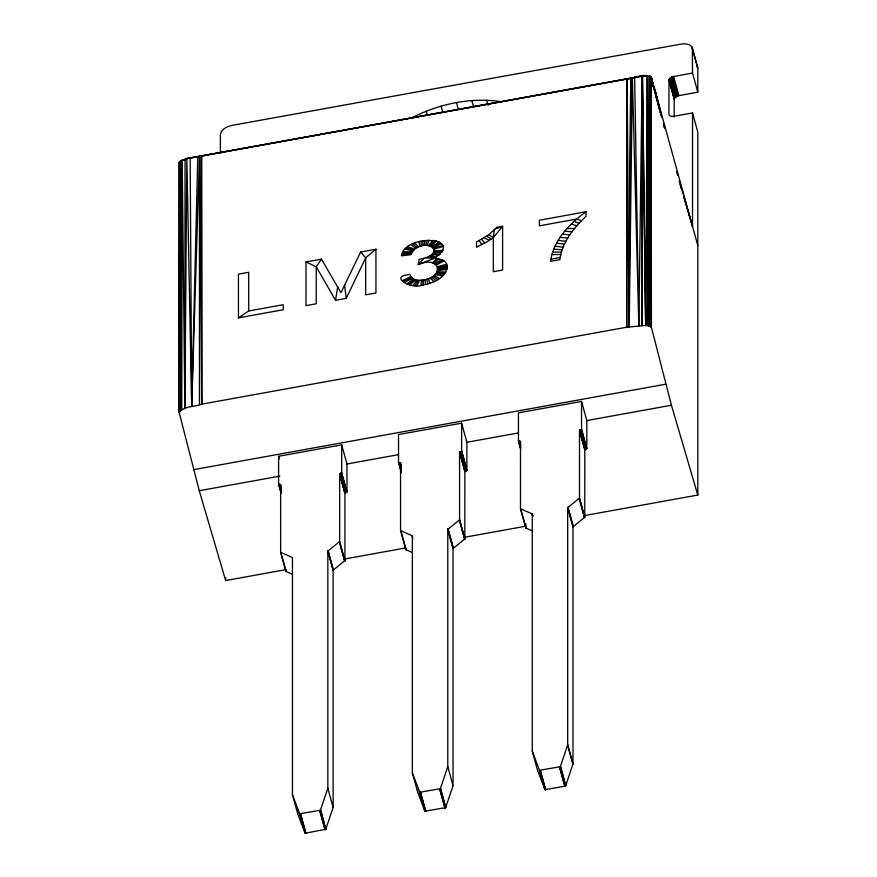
<?xml version="1.0" encoding="UTF-8"?>
<svg xmlns="http://www.w3.org/2000/svg" width="877" height="877" viewBox="0 0 877 877"><rect width="100%" height="100%" fill="white"/><g stroke="black" fill="none" stroke-linecap="round" stroke-linejoin="round"><path stroke-width="1.32" d="M179.336 411.971L179.807 161.5L186.439 158.562L201.776 156.007L201.776 404.154C195.078 406.906 183.523 405.919 179.215 412.661L199.265 490.725L225.652 580.541L286.187 569.579M179.796 411.368L180.125 161.215L180.388 410.864L180.519 160.973L180.498 410.787L182.087 160.085L186.121 159.362M181.736 410.03L182.186 160.052L184.872 408.616L185.047 159.044L639.925 76.376M220.379 153.212L220.379 134.598C221.125 129.04 227.307 126.398 232.186 125.367L680.716 44.157C684.718 43.499 690.451 43.587 692.348 47.906L697.807 68.231L697.807 92.162L678.096 95.779L674.83 97.742L674.194 99.276L674.194 117.069M225.652 580.541L225.652 577.811M238.445 317.858L238.445 274.15L248.706 272.287L248.706 310.962L238.445 317.858L283.216 309.756L283.216 304.714L248.706 310.962M281.177 493.269L278.59 484.082L278.59 456.281L341.69 444.858L346.963 463.988L346.963 491.789L344.924 493.291L344.924 560.567L333.128 570.269L333.128 807.388L325.773 829.247L305.711 833.15L304.944 832.843L297.731 813.911L297.709 809.712M292.436 574.238L285.957 571.42L280.64 552.225L280.629 484.849L278.612 484.181M304.999 832.931L299.671 813.724L292.436 794.672L292.436 557.564L280.684 552.302M321.42 259.121L305.985 261.916L305.985 305.635L316.246 303.782L316.246 266.783L321.42 259.121L340.956 292.677L360.633 252.028L375.937 249.254L375.937 292.973L365.676 294.825L365.676 257.838L360.633 252.028M299.671 813.724L320.401 810.227L327.845 788.259L327.845 551.151L339.64 541.537L339.651 474.172L341.69 472.659L341.69 444.858M412.365 552.521L406.018 549.846L400.559 530.421L400.559 463.144L398.52 462.376L398.52 434.575L461.62 423.152L466.893 442.271L466.893 470.072L464.865 471.475L464.843 538.949L453.047 548.553L453.047 785.726L447.774 766.542L447.774 529.434L459.57 519.831L459.581 452.455L461.62 450.953L461.62 423.152M453.025 785.792L445.604 807.629L424.917 811.214L417.66 792.194L412.365 772.955L412.365 535.847L400.57 530.508M417.638 789.355L417.66 792.194M494.31 230.114L493.291 237.656L493.291 271.717L502.609 270.028L502.609 226.321L496.612 227.406L488.906 234.674L476.496 241.975L476.496 247.139L487.349 241.635L493.291 237.656L502.609 226.321L495.406 228.93M520.565 448.399L518.45 440.66L518.45 412.859L581.539 401.436L586.823 420.554L586.823 448.355L584.784 449.857L584.773 517.233L572.977 526.847L572.977 763.955L565.742 785.628L564.821 786.241L545.012 789.629L537.568 770.423M532.01 513.779L532.887 516.443L532.109 513.834L520.5 508.792L520.489 441.427L518.46 440.758M525.761 523.788L525.86 528.064L532.284 530.804M545.012 789.629L539.519 770.291L532.284 751.249L532.273 514.043M539.519 770.291L560.348 766.695L567.693 744.836L567.693 507.717L579.489 498.114L579.5 430.739L581.539 429.237L581.539 401.436M586 211.774L586 216.312C573.657 227.867 562.069 242.37 559.888 259.658L550.559 261.346C553.277 240.265 569.568 223.756 586 211.774L539.366 220.226L539.366 225.827L576.671 219.075L581.33 220.73M626.704 79.073L626.704 327.22L201.776 404.154L201.304 156.051L626.704 79.073C634.235 78.217 644.606 72.627 651.37 77.373L697.807 245.538M647.292 325.63L647.412 75.839L641.909 76.814M651.293 77.198L651.37 327.165L651.216 77.066L650.953 326.617L650.208 326.2L650.23 76.321L649.298 325.926L649.353 76.091L648.607 325.762L651.37 327.165L671.42 405.24L697.807 495.045L584.806 515.512M650.471 326.31L650.69 76.584L650.208 326.2M650.679 326.43L650.964 76.792L658.506 105.383M650.833 326.518L650.964 76.792M651.183 326.836L651.37 77.373M692.348 47.906L692.523 73.043L672.823 76.65L670.028 78.13L668.987 79.654L668.921 114.372L670.028 115.994L672.823 116.466L692.523 112.936L697.807 132.065L697.807 495.045M683.611 196.251L692.523 226.409L692.523 112.936M649.298 325.926L649.78 76.178M649.846 326.058L650.23 76.321M180.498 410.787L181.298 160.491M184.872 408.616L186.823 158.463L191.701 406.413L199.452 156.259L199.463 404.67L201.304 156.051M647.412 75.839L648.607 325.762L645.647 325.466L647.303 75.839M638.829 325.63L642.15 76.036L642.15 325.553L642.348 76.003L645.647 325.466L626.704 327.22L627.176 78.941L629.039 326.814L630.738 78.053L629.204 326.781L632.372 77.702L638.829 325.63L634.652 77.198M197.774 156.446L191.701 406.413L190.166 157.685M421.366 280.191C416.827 280.991 411.302 279.357 409.899 274.49C387.272 276.408 413.089 289.531 421.124 285.299L421.366 280.191C444.617 278.711 441.515 254.483 418.197 264.58L419.162 259.362C452.554 253.025 420.423 233.896 410.831 254.703L401.502 255.832C404.034 233.622 467.189 236.428 433.545 258.605L418.197 264.58L424.051 258.331M423.536 279.862L423.196 284.97L421.124 285.299M423.109 279.938L423.196 284.97C432.701 283.096 444.475 278.579 447.117 268.209C448.202 256.851 432.799 258.759 425.816 257.75M447.763 766.608L440.539 788.215L439.618 788.829L419.809 792.227L412.365 773.021M572.966 764.02L567.693 744.836M424.26 245.571L424.83 240.451M464.854 471.574L459.636 452.247M375.937 249.254L365.676 257.838L346.262 298.344L335.54 300.285L337.678 286.856M425.838 245.428L426.847 240.232M567.682 744.957L572.955 764.075M427.198 245.396L428.93 240.123M584.729 517.331L579.5 498.015M346.908 491.986L341.69 472.659M586.757 448.564L581.539 429.237M416.882 285.672L419.655 280.3M414.996 285.672L418.219 280.289M464.755 539.136L459.526 519.918M573.021 526.66L567.879 507.355M179.423 161.993L179.215 162.87M179.478 161.905L179.5 411.708L179.807 161.5M344.99 493.082L339.87 473.766M584.838 449.66L579.631 430.432M413.089 285.562L416.871 280.18M428.546 245.483L433.03 240.298M325.674 829.346L320.5 810.129M429.774 245.703L434.981 240.583M430.892 246.042L436.538 240.945M432.295 262.859L437.064 258.66M409.745 285.003L415.61 279.927M433.479 263.199L438.818 258.868M408.013 284.499L414.437 279.533M406.807 284.027L413.396 279.007M560.14 766.882L565.413 786M434.74 263.758L441.591 259.581M431.879 246.47L439.355 242.063M435.705 264.328L442.863 260.129M432.679 247.007L440.484 242.776M436.439 264.964L444.113 260.864M433.348 247.643L441.438 243.587M404.089 282.471L412.519 278.393M403.047 281.572L411.653 277.527M402.225 280.662L410.951 276.606M412.19 117.628C439.267 103.848 470.456 97.204 500.712 101.6M433.819 248.399L442.863 245.461M434.071 249.167L443.236 246.404M437.568 266.685L446.766 264.229M437.809 267.595L447.095 265.512M550.723 259.406L560.206 257.345M186.439 158.562L644.113 75.926M193.466 469.688L665.61 384.203M199.265 490.725L279.84 476.134M346.963 463.988L398.509 454.648M466.893 442.271L518.439 432.942M586.823 420.554L671.42 405.24M344.025 559.109L405.908 547.906M463.747 537.426L525.619 526.222M437.875 268.559L447.204 266.915M437.82 269.436L447.117 268.209M437.568 270.576L446.875 269.425M434.071 250.932L443.126 250.197M401.929 254.538L411.061 253.924M433.852 251.754L442.677 251.26M402.554 253.113L411.499 252.861M433.49 252.554L442.019 252.335M567.002 228.557L574.512 228.524M551.786 254.505L560.732 254.527M552.587 252.039L561.346 252.105M403.299 251.787L412.091 251.842M437.174 271.618L445.746 272.1M564.744 231.243L572.056 231.747M553.705 249.156L562.102 249.77M560.107 237.393L567.868 237.974M436.625 272.594L444.869 273.46M556.511 243.236L564.525 244.091M562.464 234.104L569.82 234.915M555.009 246.185L563.111 247.193M558.189 240.353L565.928 241.339M435.847 273.635L443.806 274.764M432.942 253.376L440.111 254.505M434.948 274.589L442.611 275.981M432.328 254.078L438.906 255.503M405.284 249.211L412.793 250.888M406.522 248.005L413.637 249.989M407.926 246.832L414.678 249.123M571.387 223.909L576.715 225.838M574.04 221.388L578.973 223.24M484.126 237.875L489.432 240.353M305.985 261.916L316.246 266.783L335.54 300.285M433.885 275.542L439.476 278.557M486.636 236.275L491.504 238.982M429.27 256.205L433.545 258.605M431.462 254.834L436.001 257.378M432.701 276.408L437.886 279.62M488.906 234.674L493.291 237.656M430.508 255.492L434.334 258.222M431.363 277.22L436.077 280.662M411.17 244.716L415.775 248.388M429.873 277.965L434.137 281.627M412.935 243.817L417.112 247.654M414.81 243.006L418.57 247.007M481.616 239.344L484.795 243.072M479.105 240.671L481.911 244.606M697.094 65.939L697.621 67.036M428.349 278.59L429.971 283.271M680.113 184.444L681.276 188.38M676.529 171.399L677.68 175.323M679.193 180.563L683.008 193.664M683.764 196.284L692.523 226.409M691.81 46.81L697.807 68.231M692.523 73.043L697.807 92.162M673.635 76.463L678.919 95.582M672.823 76.65L678.096 95.779M672.023 76.924L677.307 96.053M671.278 77.275L676.551 96.393M670.609 77.68L675.882 96.799M670.028 78.13L675.301 97.259M669.546 78.623L674.83 97.742M669.206 79.138L674.479 98.257M668.987 79.654L674.27 98.772M668.921 80.158L674.194 99.276M581.484 429.434L586.691 448.662M581.319 429.642L586.483 448.849M581.067 429.807L586.351 448.936M580.925 429.883L586.198 449.002M580.76 429.938L586.033 449.057M580.596 429.971L585.869 449.09M580.442 430.004L585.726 449.123M580.278 430.037L585.562 449.156M580.125 430.092L585.397 449.21M579.971 430.158L585.112 449.364M579.719 430.333L585.003 449.452M579.522 430.64L584.784 449.857M486.735 100.219L488.138 105.317M471.826 100.515L473.58 106.895M579.401 498.3L584.597 517.507M579.226 498.476L584.499 517.594M456.457 102.488L458.211 108.869M567.978 507.268L573.251 526.386M567.748 507.531L572.977 526.847M441.076 106.084L442.841 112.453M519.699 441.01L520.565 443.554M519.535 441.032L520.598 444.847M519.392 441.054L520.445 444.88M519.228 441.076L520.631 446.174M519.063 441.076L520.478 446.174M518.778 441.032L520.675 447.434M518.45 440.66L520.609 448.487M426.178 111.182L427.231 115.008M520.664 509.011L526.036 528.184M520.489 508.704L525.86 528.064M565.742 785.628L560.469 766.498L565.621 785.825M560.008 766.958L565.281 786.088M559.855 767.024L565.139 786.154M559.701 767.079L564.974 786.198M559.537 767.112L564.821 786.241M461.62 450.953L466.893 470.072M461.598 451.052L466.761 470.379L461.401 451.348M461.28 451.447L466.553 470.565M461.149 451.523L466.421 470.653M460.995 451.589L466.115 470.774M460.677 451.688L465.95 470.806M460.524 451.71L465.797 470.839M460.359 451.754L465.632 470.872M460.195 451.808L465.479 470.927M460.052 451.874L465.325 471.004M459.91 451.962L465.073 471.168M459.701 452.148L464.985 471.267M540.44 770.576L545.724 789.695M540.133 770.598L545.56 789.717M539.98 770.587L545.264 789.706M539.739 770.51L545.132 789.673M532.284 751.249L537.59 770.477M459.581 519.732L464.843 538.949M459.395 520.105L464.58 539.311M448.048 528.984L453.321 548.103M447.95 529.072L453.234 548.191M447.873 529.16L453.058 548.465M447.774 529.434L453.047 548.553M400.427 462.881L401.26 465.687M400.219 462.76L401.392 466.641M400.087 462.738L401.14 466.553M399.934 462.716L401.348 467.814M399.78 462.716L401.184 467.825M399.463 462.771L401.37 469.118M399.298 462.793L401.063 469.162M399.145 462.793L401.249 470.445M398.991 462.782L401.107 470.423M398.739 462.694L401.315 471.673M398.52 462.376L401.392 472.758M412.08 535.496L412.793 538.039M400.833 530.771L406.117 549.89M440.539 788.215L445.702 807.542M440.331 788.511L445.604 807.629M445.483 807.717L440.21 788.598L445.209 807.86M439.772 788.796L445.056 807.914M439.618 788.829L444.891 807.958M341.57 472.966L346.744 492.194L341.35 473.163M341.219 473.24L346.492 492.359M341.065 473.306L346.349 492.435M340.912 473.361L346.185 492.49M340.747 473.405L346.02 492.523M340.429 473.47L345.878 492.556M340.276 473.525L345.549 492.644M340.123 473.591L345.395 492.71M339.991 473.668L345.264 492.797M339.706 473.964L344.946 493.192M339.651 474.172L344.924 493.291M420.522 792.293L425.794 811.411M420.357 792.304L425.63 811.433M420.204 792.315L425.477 811.433M419.93 792.271L425.334 811.422M425.082 811.346L419.644 792.095L424.874 811.126M339.651 541.449L344.825 560.852M339.476 541.811L344.749 560.94M339.377 541.898L344.65 561.028M328.13 550.701L333.304 569.907M327.954 550.877L333.172 570.083M327.855 551.063L333.128 570.269M278.59 456.281L279.292 458.835M280.41 484.532L281.21 487.141M280.158 484.444L281.221 488.27M280.015 484.433L281.068 488.259M279.851 484.433L280.903 488.259M279.686 484.455L281.1 489.552M279.533 484.488L280.947 489.585M279.368 484.51L281.133 490.879M279.061 484.499L281.177 492.14M278.809 484.411L281.046 492.107M280.629 552.137L286.187 571.607M327.845 788.259L333.107 807.509M320.609 809.931L325.849 829.149M320.28 810.315L325.564 829.434M320.149 810.392L325.433 829.51M320.006 810.458L325.279 829.576M319.853 810.512L325.126 829.631M319.688 810.545L324.972 829.664M300.592 813.999L305.865 833.128M300.438 814.02L305.711 833.15M300.274 814.031L305.558 833.15M300.131 814.009L305.404 833.139M299.791 813.878L305.273 833.106M292.436 794.672L297.731 813.911M418.789 241.679L420.083 246.481M661.916 117.661L654.922 90.123L661.159 114.975M663.582 124.216L664.58 128.152M653.124 85.825L650.789 76.65L652.433 83.194M655.864 93.543L661.883 117.386M663.56 124.008L664.569 127.976M661.061 114.766L654.078 87.119L657.673 101.568M659.164 108.024L660.162 111.971M655.064 92.622L651.129 76.957L658.397 105.35M655.722 95.231L656.709 99.145M658.331 104.199L660.293 112.081M426.858 279.083L427.746 283.951M420.883 241.153L421.563 246.086M344.529 285.091L346.262 298.344M422.78 240.769L423.065 245.757M425.159 279.533L425.444 284.51M642.567 75.97L645.647 325.466M179.314 162.201L179.215 412.661L179.314 162.201M653.255 87.02L650.602 76.518L653.212 87.009"/></g></svg>
